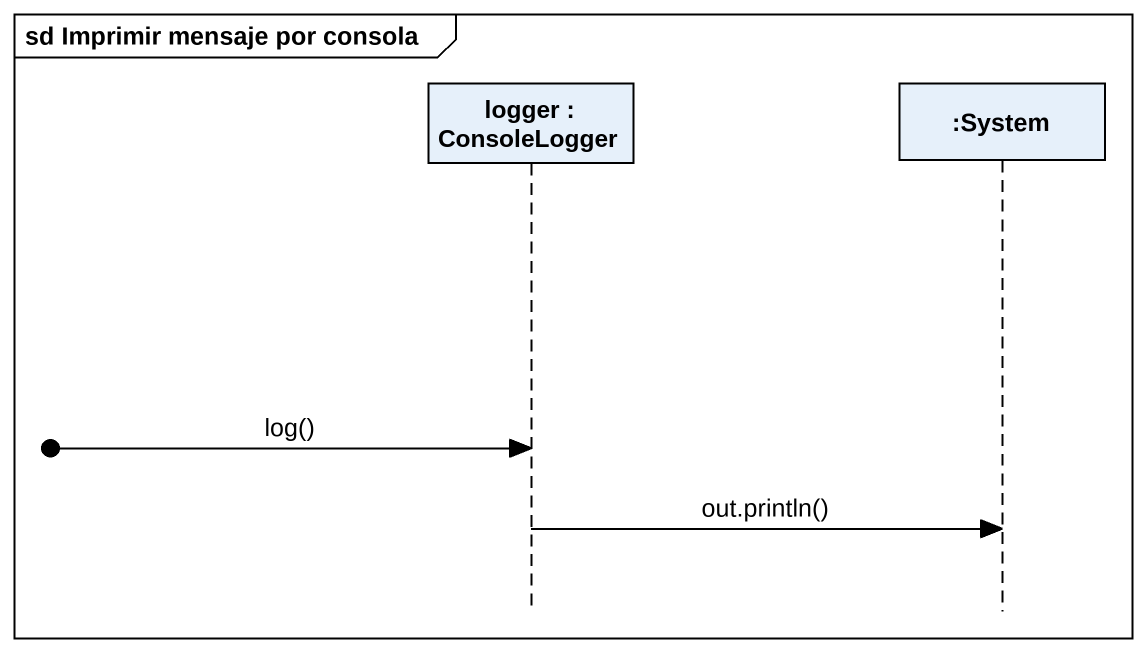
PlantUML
@startuml
mainframe sd Imprimir mensaje por consola
hide footbox
participant "logger : ConsoleLogger" as logger
participant ":System" as System

[o-> logger : log()
logger -> System : out.println()
@enduml
